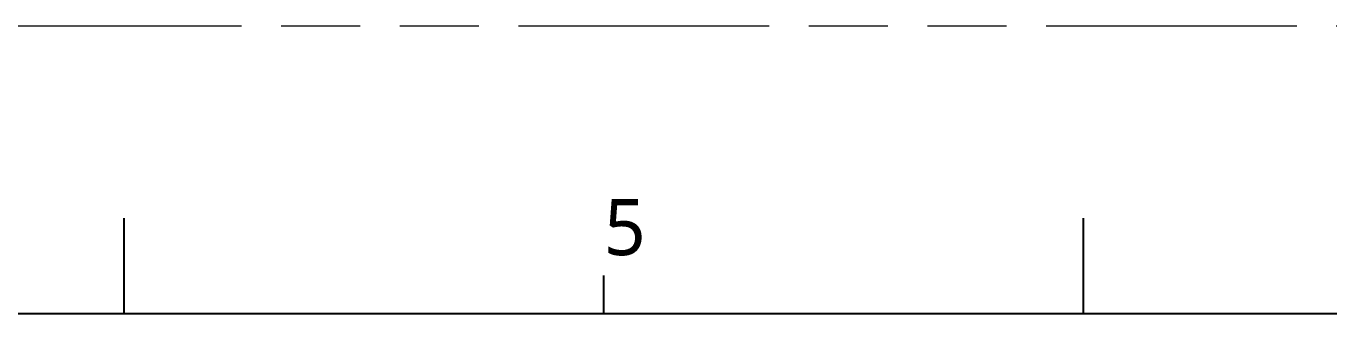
# Model space of a CAD drawing. Extents: x 388 to 686, y 182 to 393.
# Drawn here: x 537.9 to 587.29, y 382.33 to 393.25 of the extents above; entities that cross this region are included whole.
import ezdxf

# ---------------------------------------------------------------- set-up
doc = ezdxf.new("R2010")
doc.units = 0
doc.linetypes.add('PHANTOM', pattern=[29.5, 9.5, -1.5, 3, -1.5, 3, -1.5, 9.5])
doc.layers.get('0').update_dxf_attribs({"color": 9})
doc.layers.add('0PAPERF', color=2, linetype='PHANTOM', lineweight=5, plot=False)
doc.layers.add('DIM', color=3, linetype='Continuous', lineweight=5)
doc.styles.get("Standard").update_dxf_attribs({"font": 'txt.shx'})

msp = doc.modelspace()

# ---------------------------------------------------------------- linework, layer by layer
for p, q in [((541.618, 382.333), (541.618, 385.969)), ((577.984, 382.333), (577.984, 385.969)), ((559.801, 382.333), (559.801, 383.787)), ((676.899, 382.333), (396.155, 382.333))]:
    msp.add_line(p, q)
at = {"layer": '0PAPERF'}
msp.add_line((686.066, 393.247), (387.79, 393.247), dxfattribs=at)

# ---------------------------------------------------------------- texts
at = {"layer": 'DIM', "insert": (559.801, 386.695), "char_height": 2.13417, "width": 1.29935, "attachment_point": 1}
msp.add_mtext('{\\fMicrosoft JhengHei|b0|i0|c136|p0;\\C0;5}', dxfattribs=at)

doc.saveas('drawing.dxf')
